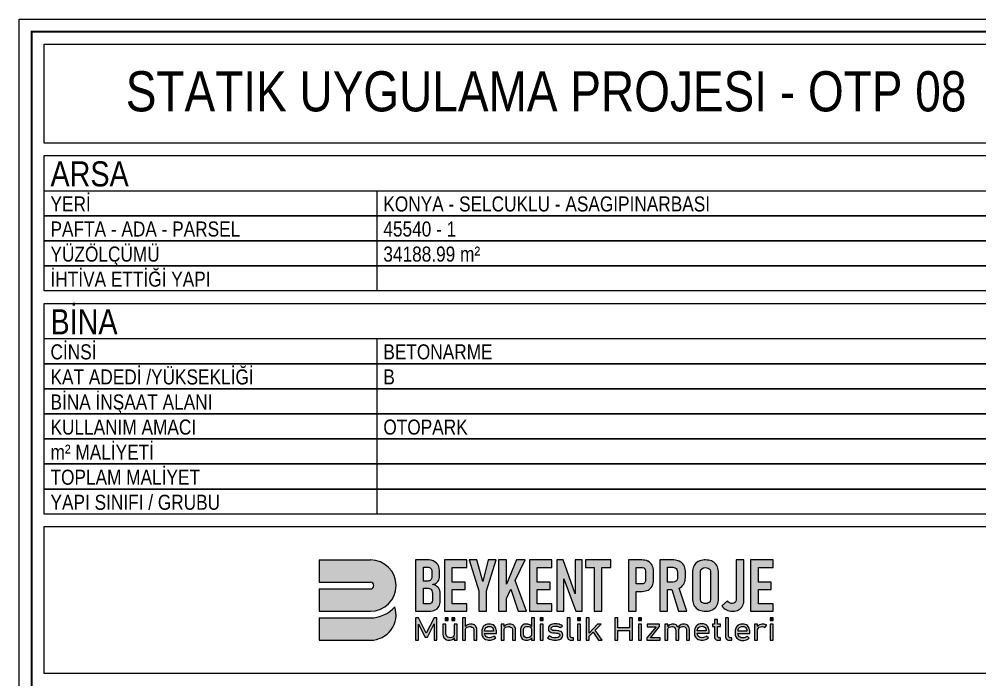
# Model space of a CAD drawing. Header units: millimetres. Extents: x -267 to 94375, y 6431 to 10838.
# Drawn here: x -267 to 690, y 7358 to 8017 of the extents above; entities that cross this region are included whole.
import ezdxf
from ezdxf.enums import TextEntityAlignment as Align

# ---------------------------------------------------------------- set-up
doc = ezdxf.new("R2010")
doc.units = ezdxf.units.MM
doc.header["$LTSCALE"] = 0.0001
for name, color, linetype, lineweight in [('DIM_LAY', 8, 'Continuous', 20), ('SHEETSUMMARY-35', 9, 'Continuous', 20), ('SHEETSUMMARY-50', 152, 'Continuous', 20), ('SheetView', 40, 'Continuous', 20), ('SheetViewOut', 231, 'Continuous', 20)]:
    doc.layers.add(name, color=color, linetype=linetype, lineweight=lineweight)
doc.layers.add('SHEETSUMMARY-30', color=82, linetype='Continuous')
doc.layers.add('TEXT-175', color=12, linetype='Continuous')
doc.styles.add('YAZI (BEYKENT)', font='')
doc.styles.get('YAZI (BEYKENT)').set_extended_font_data('Bahnschrift Light Condensed')

# ---------------------------------------------------------------- blocks, each defined once
blk = doc.blocks.new('A$C927a391c')
at = {"true_color": 0x2776bb}
h = blk.add_hatch(color=152, dxfattribs=at)
h.dxf.hatch_style = 1
h.paths.add_polyline_path([(324.95, -33.25), (273.84, -33.25), (273.84, -55.47), (324.95, -55.47, -1), (324.95, -62.14), (273.84, -62.14), (273.84, -84.36), (324.95, -84.36, 1)])
h = blk.add_hatch(color=152, dxfattribs=at)
h.dxf.hatch_style = 1
h.paths.add_polyline_path([(393.71, -78.32), (394.13, -76.94), (394.37, -75.42), (394.45, -73.77), (394.45, -66.84), (394.34, -65.26), (394.03, -63.8), (393.53, -62.46), (393, -61.51), (392.07, -60.35), (390.93, -59.36), (389.74, -58.68), (388.35, -58.15), (386.79, -57.81), (387.96, -57.53), (389.35, -56.98), (390.58, -56.23), (391.23, -55.69), (392.21, -54.57), (392.98, -53.25), (393.38, -52.12), (393.68, -50.65), (393.78, -49.06), (393.78, -43.62, 0.414214), (383.41, -33.25), (370.02, -33.25), (370.02, -84.36), (383.68, -84.36), (385.3, -84.28), (386.82, -84.03), (388.21, -83.64), (389.5, -83.1), (390.16, -82.72), (391.35, -81.84), (392.37, -80.77), (393.18, -79.51)])
h.paths.add_polyline_path([(386.43, -74.96), (385.61, -76.19), (384.23, -76.87), (382.64, -77.09), (377.72, -77.09), (377.72, -61.47), (382.39, -61.47), (383.37, -61.56), (384.72, -62.06), (385.36, -62.57), (386.22, -63.8), (386.57, -64.93), (386.72, -66.53), (386.72, -73.38)], flags=16)
h.paths.add_polyline_path([(382.28, -54.27), (377.72, -54.27), (377.72, -40.49), (382.39, -40.49, -0.414214), (386.15, -44.25), (386.15, -50.4, -0.414214)], flags=16)
h = blk.add_hatch(color=152, dxfattribs=at)
h.dxf.hatch_style = 1
h.paths.add_polyline_path([(398.71, -33.25), (398.71, -84.36), (421.03, -84.36), (421.03, -76.94), (406.41, -76.94), (406.41, -62.67), (419.27, -62.67), (419.27, -55.26), (406.41, -55.26), (406.41, -40.66), (421.03, -40.66), (421.03, -33.25)])
h = blk.add_hatch(color=152, dxfattribs=at)
h.dxf.hatch_style = 1
h.paths.add_polyline_path([(433.07, -63.87), (433.07, -84.36), (440.76, -84.36), (440.76, -63.87), (450.29, -33.25), (442.34, -33.25), (436.86, -54.82), (431.09, -33.25), (423.19, -33.25)])
h = blk.add_hatch(color=152, dxfattribs=at)
h.dxf.hatch_style = 1
h.paths.add_polyline_path([(452.71, -33.25), (452.71, -84.36), (460.4, -84.36), (460.4, -71.59), (464.84, -62.47), (472.07, -84.36), (480.65, -84.36), (469.06, -53.75), (479.02, -33.25), (470.46, -33.25), (460.4, -57.35), (460.4, -33.25)])
h = blk.add_hatch(color=152, dxfattribs=at)
h.dxf.hatch_style = 1
h.paths.add_polyline_path([(483.42, -33.25), (483.42, -84.36), (505.73, -84.36), (505.73, -76.94), (491.11, -76.94), (491.11, -62.67), (503.97, -62.67), (503.97, -55.26), (491.11, -55.26), (491.11, -40.66), (505.73, -40.66), (505.73, -33.25)])
h = blk.add_hatch(color=152, dxfattribs=at)
h.dxf.hatch_style = 1
h.paths.add_polyline_path([(510.62, -33.25), (510.62, -84.33), (517.79, -84.33), (517.79, -52.05), (529.66, -84.33), (536.09, -84.33), (536.09, -33.25), (528.93, -33.25), (528.93, -67.01), (516.94, -33.25)])
h = blk.add_hatch(color=152, dxfattribs=at)
h.dxf.hatch_style = 1
h.paths.add_polyline_path([(539.22, -40.6), (547.98, -40.6), (547.98, -84.36), (555.66, -84.36), (555.66, -40.6), (564.42, -40.6), (564.42, -33.25), (539.22, -33.25)])
at = {"true_color": 0x58ba48}
h = blk.add_hatch(color=85, dxfattribs=at)
h.dxf.hatch_style = 1
h.paths.add_polyline_path([(582.02, -84.36), (589.72, -84.36), (589.72, -64.53), (595.3, -64.53), (595.82, -64.53), (597.43, -64.41), (598.92, -64.15), (600.32, -63.74), (601.59, -63.2), (602.66, -62.57), (603.82, -61.65), (604.81, -60.56), (605.64, -59.29), (605.76, -59.05), (606.3, -57.75), (606.69, -56.35), (606.92, -54.82), (607, -53.17), (607, -44.81), (606.99, -44.31), (606.88, -42.7), (606.61, -41.21), (606.19, -39.83), (605.64, -38.55), (604.97, -37.48), (604.04, -36.35), (602.92, -35.37), (601.63, -34.57), (601.21, -34.38), (599.91, -33.88), (598.48, -33.53), (596.95, -33.31), (595.3, -33.25), (582.02, -33.25)])
h.paths.add_polyline_path([(589.72, -57.18), (589.72, -40.6), (595.23, -40.6), (596.01, -40.65), (597.38, -41.15), (597.88, -41.57), (598.71, -42.84), (599.03, -43.93), (599.17, -45.51), (599.17, -52.44), (599.09, -53.59), (598.71, -54.97), (598.37, -55.59), (597.34, -56.62), (596.73, -56.92), (595.23, -57.18)], flags=16)
h = blk.add_hatch(color=85, dxfattribs=at)
h.dxf.hatch_style = 1
h.paths.add_polyline_path([(613.47, -33.21), (613.47, -84.36), (621.05, -84.36), (621.05, -62.74), (625.4, -62.74), (631.88, -84.36), (640.21, -84.36), (632.66, -61.37), (632.76, -61.33), (632.93, -61.25), (634.24, -60.47), (635.4, -59.55), (636.39, -58.46), (637.22, -57.22), (637.53, -56.66), (638.07, -55.36), (638.46, -53.94), (638.69, -52.41), (638.77, -50.79), (638.77, -44.81), (638.76, -44.21), (638.62, -42.63), (638.31, -41.15), (637.85, -39.78), (637.17, -38.42), (636.32, -37.25), (635.31, -36.2), (634.12, -35.29), (632.76, -34.55), (631.78, -34.14), (630.42, -33.73), (628.96, -33.44), (627.4, -33.26), (625.74, -33.21)])
h.paths.add_polyline_path([(621.05, -55.39), (621.05, -40.56), (626.29, -40.56), (627.43, -40.65), (628.78, -41.11), (629.49, -41.6), (630.41, -42.78), (630.77, -43.85), (630.94, -45.4), (630.94, -50.86), (630.85, -51.94), (630.41, -53.28), (629.96, -53.92), (628.78, -54.82), (627.84, -55.2), (626.29, -55.39)], flags=16)
h = blk.add_hatch(color=85, dxfattribs=at)
h.dxf.hatch_style = 1
h.paths.add_polyline_path([(645.97, -45.66), (645.97, -71.92), (646, -72.95), (646.16, -74.53), (646.46, -76.01), (646.89, -77.37), (647.48, -78.63), (647.61, -78.85), (648.44, -80.08), (649.44, -81.16), (650.59, -82.1), (651.92, -82.88), (652.85, -83.32), (654.19, -83.78), (655.64, -84.1), (657.18, -84.29), (658.83, -84.36), (660.12, -84.32), (661.69, -84.16), (663.16, -83.86), (664.53, -83.44), (665.79, -82.88), (666.01, -82.76), (667.29, -81.96), (668.43, -81), (669.4, -79.89), (670.22, -78.63), (670.6, -77.86), (671.1, -76.53), (671.45, -75.1), (671.67, -73.57), (671.73, -71.92), (671.73, -45.66), (671.71, -44.59), (671.54, -43.01), (671.25, -41.53), (670.8, -40.16), (670.22, -38.91), (670.11, -38.7), (669.26, -37.47), (668.25, -36.39), (667.1, -35.45), (665.79, -34.68), (664.84, -34.26), (663.5, -33.82), (662.04, -33.5), (660.5, -33.3), (658.83, -33.25), (657.6, -33.27), (656.03, -33.44), (654.56, -33.72), (653.18, -34.14), (651.92, -34.68), (651.7, -34.79), (650.4, -35.59), (649.26, -36.54), (648.29, -37.65), (647.48, -38.91), (647.1, -39.7), (646.6, -41.03), (646.26, -42.47), (646.04, -44.01)])
h.paths.add_polyline_path([(653.74, -46.08), (653.88, -44.58), (654.34, -43.22), (654.92, -42.36), (656.1, -41.44), (657.25, -41), (658.83, -40.84), (660.27, -40.98), (661.61, -41.44), (662.47, -42.05), (663.37, -43.22), (663.8, -44.5), (663.96, -46.08), (663.96, -71.46), (663.83, -72.97), (663.37, -74.3), (662.77, -75.19), (661.61, -76.1), (660.4, -76.56), (658.83, -76.74), (657.41, -76.59), (656.1, -76.1), (655.23, -75.51), (654.34, -74.3), (653.89, -73.06), (653.74, -71.46)], flags=16)
h = blk.add_hatch(color=85, dxfattribs=at)
h.dxf.hatch_style = 1
h.paths.add_polyline_path([(675.21, -79.12), (676.1, -80.27), (677.16, -81.33), (678.35, -82.23), (679.66, -82.99), (679.79, -83.05), (681.14, -83.61), (682.58, -84.03), (684.06, -84.28), (685.61, -84.36), (686.15, -84.36), (687.76, -84.24), (689.26, -83.97), (690.64, -83.55), (691.9, -82.99), (692.9, -82.38), (694.05, -81.45), (695.03, -80.34), (695.84, -79.05), (695.99, -78.74), (696.52, -77.44), (696.9, -76.03), (697.13, -74.5), (697.21, -72.87), (697.21, -33.25), (689.51, -33.25), (689.51, -72.78), (689.15, -74.4), (688.36, -75.68), (687.01, -76.47), (685.47, -76.7), (684.27, -76.55), (682.87, -75.99), (681.72, -75.18), (680.69, -74.03)])
h = blk.add_hatch(color=85, dxfattribs=at)
h.dxf.hatch_style = 1
h.paths.add_polyline_path([(703.84, -33.25), (703.84, -84.36), (726.16, -84.36), (726.16, -76.94), (711.54, -76.94), (711.54, -62.67), (724.4, -62.67), (724.4, -55.26), (711.54, -55.26), (711.54, -40.66), (726.16, -40.66), (726.16, -33.25)])
h = blk.add_hatch(color=85, dxfattribs=at)
h.dxf.hatch_style = 1
h.paths.add_polyline_path([(349.29, -79.91, -0.217429), (324.95, -91.02), (273.84, -91.02), (273.84, -113.25), (324.95, -113.25, 0.507982)])
h = blk.add_hatch(color=8)
h.dxf.hatch_style = 1
h.paths.add_polyline_path([(372.96, -91.02), (370.02, -91.02), (370.02, -113.24), (372.97, -113.24), (372.97, -97.1), (379.59, -110.15), (381.69, -110.15), (388.32, -96.77), (388.32, -113.24), (391.26, -113.24), (391.26, -91.02), (388.32, -91.02), (380.64, -106.38)])
h = blk.add_hatch(color=8)
h.dxf.hatch_style = 1
h.paths.add_polyline_path([(402.45, -93.68), (402.45, -91.02), (399.46, -91.02), (399.46, -93.68)])
h = blk.add_hatch(color=8)
h.dxf.hatch_style = 1
h.paths.add_polyline_path([(409.06, -93.68), (409.06, -91.02), (406.07, -91.02), (406.07, -93.68)])
h = blk.add_hatch(color=8)
h.dxf.hatch_style = 1
h.paths.add_polyline_path([(416.79, -113.24), (419.78, -113.24), (419.78, -103.15), (419.83, -102.42), (420.18, -101.37), (420.86, -100.56), (421.43, -100.16), (422.52, -99.78), (423.87, -99.66), (424.97, -99.75), (426.11, -100.09), (427.02, -100.69), (427.59, -101.41), (428, -102.42), (428.12, -103.63), (428.12, -113.24), (431.11, -113.24), (431.11, -103.61), (431.08, -102.82), (430.92, -101.63), (430.6, -100.56), (430.14, -99.63), (429.53, -98.83), (429.44, -98.74), (428.56, -98.03), (427.54, -97.54), (426.36, -97.25), (425.03, -97.15), (424.07, -97.2), (422.85, -97.44), (421.75, -97.89), (420.98, -98.34), (420.12, -99.13), (419.78, -99.61), (419.78, -91.02), (416.79, -91.02)])
h = blk.add_hatch(color=8)
h.dxf.hatch_style = 1
h.paths.add_polyline_path([(474.52, -102.37), (474.45, -103.58), (474.45, -106.82), (474.46, -107.03), (474.54, -108.23), (474.79, -109.31), (475.17, -110.28), (475.57, -110.95), (476.33, -111.82), (477.29, -112.48), (478.13, -112.85), (479.31, -113.15), (480.62, -113.25), (481.67, -113.19), (482.89, -112.95), (483.93, -112.52), (484.39, -112.25), (485.25, -111.49), (485.62, -110.88), (485.62, -113.25), (488.61, -113.25), (488.61, -91.02), (485.62, -91.02), (485.62, -99.45), (485.5, -99.28), (484.67, -98.45), (483.7, -97.83), (482.94, -97.51), (481.74, -97.21), (480.45, -97.11), (479.49, -97.17), (478.28, -97.42), (477.21, -97.86), (476.6, -98.28), (475.79, -99.08), (475.16, -100.08), (475.07, -100.27), (474.73, -101.26)])
h.paths.add_polyline_path([(479.21, -100.05), (480.29, -99.62), (481.59, -99.49), (482.65, -99.59), (483.76, -99.95), (484.41, -100.4), (485.16, -101.27), (485.46, -102), (485.62, -103.13), (485.62, -107.18), (485.53, -108.01), (485.14, -109.04), (484.7, -109.67), (483.76, -110.38), (482.89, -110.72), (481.59, -110.87), (480.59, -110.8), (479.44, -110.44), (478.54, -109.8), (477.95, -109.05), (477.57, -108.04), (477.44, -106.82), (477.44, -103.61), (477.56, -102.43), (477.93, -101.41), (478.54, -100.57)], flags=16)
h = blk.add_hatch(color=8)
h.dxf.hatch_style = 1
h.paths.add_polyline_path([(494.19, -93.68), (497.18, -93.68), (497.18, -91.02), (494.19, -91.02)])
h = blk.add_hatch(color=8)
h.dxf.hatch_style = 1
h.paths.add_polyline_path([(524.01, -109.1), (524.01, -91.02), (521.02, -91.02), (521.02, -109.1), (521.14, -110.31), (521.51, -111.35), (522.13, -112.17), (522.8, -112.7), (523.89, -113.13), (525.2, -113.27), (527.26, -113.27), (527.26, -110.77), (525.54, -110.77), (524.35, -110.29)])
h = blk.add_hatch(color=8)
h.dxf.hatch_style = 1
h.paths.add_polyline_path([(534.46, -93.68), (534.46, -91.02), (531.47, -91.02), (531.47, -93.68)])
h = blk.add_hatch(color=8)
h.dxf.hatch_style = 1
h.paths.add_polyline_path([(543.03, -91.02), (540.04, -91.02), (540.04, -113.24), (543.03, -113.24), (543.03, -109.22), (546.93, -105.32), (552.33, -113.24), (555.73, -113.24), (548.89, -103.36), (554.86, -97.38), (551.34, -97.38), (543.03, -106.12)])
h = blk.add_hatch(color=8)
h.dxf.hatch_style = 1
h.paths.add_polyline_path([(571.44, -101), (571.44, -91.02), (568.45, -91.02), (568.45, -113.24), (571.44, -113.24), (571.44, -103.55), (583.16, -103.55), (583.16, -113.24), (586.15, -113.24), (586.15, -91.02), (583.16, -91.02), (583.16, -101)])
h = blk.add_hatch(color=8)
h.dxf.hatch_style = 1
h.paths.add_polyline_path([(595.24, -93.68), (595.24, -91.02), (592.25, -91.02), (592.25, -93.68)])
h = blk.add_hatch(color=8)
h.dxf.hatch_style = 1
h.paths.add_polyline_path([(665.87, -97.38), (665.87, -99.73), (667.7, -99.73), (667.7, -109.15), (667.83, -110.4), (668.16, -111.43), (668.72, -112.25), (669.42, -112.79), (670.51, -113.18), (671.89, -113.32), (673.92, -113.32), (673.92, -110.81), (672.23, -110.81), (672.14, -110.81), (671.01, -110.33), (670.69, -109.15), (670.69, -99.73), (673.92, -99.73), (673.92, -97.38), (670.69, -97.38), (670.69, -92.76), (667.7, -92.76), (667.7, -97.38)])
h = blk.add_hatch(color=8)
h.dxf.hatch_style = 1
h.paths.add_polyline_path([(678.73, -91.02), (678.73, -109.1), (678.85, -110.31), (679.22, -111.35), (679.82, -112.17), (680.51, -112.7), (681.58, -113.13), (682.9, -113.27), (684.97, -113.27), (684.97, -110.77), (683.24, -110.77), (682.04, -110.28), (681.72, -109.1), (681.72, -91.02)])
h = blk.add_hatch(color=8)
h.dxf.hatch_style = 1
h.paths.add_polyline_path([(723.17, -93.68), (726.16, -93.68), (726.16, -91.02), (723.17, -91.02)])
h = blk.add_hatch(color=8)
h.dxf.hatch_style = 1
h.paths.add_polyline_path([(397.21, -106.8), (397.23, -107.59), (397.41, -108.77), (397.73, -109.83), (398.19, -110.76), (398.82, -111.56), (398.96, -111.7), (399.83, -112.37), (400.85, -112.87), (402.03, -113.15), (403.37, -113.25), (404.52, -113.19), (405.71, -112.91), (406.76, -112.46), (407.2, -112.18), (408.09, -111.4), (408.48, -110.84), (408.48, -113.25), (411.46, -113.25), (411.46, -97.17), (408.48, -97.17), (408.48, -107.17), (408.42, -107.94), (408.07, -108.99), (407.41, -109.81), (406.81, -110.23), (405.7, -110.61), (404.36, -110.75), (403.35, -110.68), (402.21, -110.33), (401.29, -109.7), (400.74, -109.01), (400.34, -108.02), (400.2, -106.8), (400.2, -97.17), (397.21, -97.17)])
h = blk.add_hatch(color=8)
h.dxf.hatch_style = 1
h.paths.add_polyline_path([(437.46, -99.57), (436.82, -100.56), (436.51, -101.21), (436.19, -102.23), (435.99, -103.35), (435.92, -104.58), (435.92, -106.37), (435.93, -106.76), (436.1, -107.98), (436.4, -109.04), (436.86, -109.99), (436.92, -110.1), (437.62, -111.03), (438.48, -111.81), (439.51, -112.41), (440.03, -112.63), (441.15, -112.98), (442.38, -113.19), (443.75, -113.25), (444.64, -113.21), (445.86, -113), (447.08, -112.62), (448.02, -112.23), (449.07, -111.61), (450.03, -110.88), (448.04, -109.14), (447.14, -109.79), (446.03, -110.32), (444.96, -110.63), (443.57, -110.77), (442.05, -110.56), (440.94, -110.17), (439.89, -109.44), (439.22, -108.46), (438.83, -107.34), (438.74, -106.41), (450.5, -106.41), (450.5, -104.99), (450.45, -103.92), (450.3, -102.76), (450.05, -101.71), (449.68, -100.75), (449.59, -100.58), (448.96, -99.59), (448.18, -98.74), (447.25, -98.06), (447.03, -97.95), (445.96, -97.51), (444.77, -97.24), (443.44, -97.15), (442.91, -97.16), (441.62, -97.3), (440.44, -97.58), (439.38, -98.02), (439.24, -98.1), (438.27, -98.75)])
h.paths.add_polyline_path([(441, -100.09), (442.11, -99.71), (443.44, -99.57), (444.51, -99.68), (445.62, -100.07), (446.58, -100.81), (447.19, -101.79), (447.54, -102.85), (447.69, -104.16), (438.75, -104.16), (438.76, -103.81), (438.96, -102.64), (439.37, -101.65), (440.03, -100.76)], flags=16)
h = blk.add_hatch(color=8)
h.dxf.hatch_style = 1
h.paths.add_polyline_path([(455.31, -97.38), (455.31, -113.24), (458.3, -113.24), (458.3, -103.17), (458.35, -102.43), (458.71, -101.39), (459.39, -100.57), (459.96, -100.18), (461.06, -99.78), (462.4, -99.66), (463.49, -99.75), (464.64, -100.09), (465.55, -100.69), (466.12, -101.41), (466.52, -102.42), (466.64, -103.63), (466.64, -113.24), (469.63, -113.24), (469.63, -103.61), (469.61, -102.82), (469.45, -101.63), (469.13, -100.56), (468.68, -99.63), (468.06, -98.83), (467.96, -98.74), (467.09, -98.03), (466.07, -97.54), (464.89, -97.25), (463.56, -97.15), (462.6, -97.2), (461.38, -97.44), (460.27, -97.89), (459.51, -98.35), (458.65, -99.13), (458.3, -99.62), (458.3, -97.38)])
h = blk.add_hatch(color=8)
h.dxf.hatch_style = 1
h.paths.add_polyline_path([(494.19, -97.38), (494.19, -113.24), (497.18, -113.24), (497.18, -97.38)])
h = blk.add_hatch(color=8)
h.dxf.hatch_style = 1
h.paths.add_polyline_path([(516.55, -108.28), (516.49, -107.38), (516.2, -106.3), (515.65, -105.46), (515.53, -105.32), (514.58, -104.61), (513.46, -104.15), (512.85, -104.03), (511.64, -103.86), (510.11, -103.74), (510.06, -103.74), (509.88, -103.71), (509.7, -103.7), (508.27, -103.61), (506.91, -103.46), (505.53, -102.9), (505.1, -101.76), (505.38, -100.68), (506.18, -99.91), (506.71, -99.65), (507.84, -99.37), (509.31, -99.27), (510.56, -99.37), (512.02, -99.68), (513.32, -100.17), (514.46, -100.72), (516.23, -98.83), (515.27, -98.27), (514.15, -97.77), (513.05, -97.42), (511.82, -97.14), (510.58, -96.98), (509.32, -96.93), (509.14, -96.93), (507.78, -97.01), (506.55, -97.19), (505.47, -97.48), (504.91, -97.71), (503.88, -98.33), (503.1, -99.13), (502.78, -99.64), (502.41, -100.66), (502.29, -101.84), (502.32, -102.37), (502.56, -103.49), (503.1, -104.34), (503.96, -105.06), (505.1, -105.53), (505.48, -105.63), (506.65, -105.84), (508.03, -105.99), (508.17, -105.99), (508.31, -106.01), (508.63, -106.02), (508.97, -106.04), (510.51, -106.17), (511.96, -106.37), (513.39, -107.03), (513.78, -108.38), (513.39, -109.48), (512.53, -110.22), (511.64, -110.59), (510.45, -110.84), (508.7, -110.92), (507.36, -110.75), (506.11, -110.43), (505.37, -110.16), (504.25, -109.64), (503.15, -109.01), (501.4, -110.93), (502.45, -111.64), (503.55, -112.2), (504.89, -112.68), (506.12, -112.98), (506.47, -113.04), (507.71, -113.2), (509, -113.25), (509.51, -113.25), (510.87, -113.16), (512.09, -112.96), (513.16, -112.67), (513.86, -112.4), (514.9, -111.78), (515.69, -111.01), (516.05, -110.47), (516.43, -109.45)])
h = blk.add_hatch(color=8)
h.dxf.hatch_style = 1
h.paths.add_polyline_path([(534.46, -97.38), (531.47, -97.38), (531.47, -113.24), (534.46, -113.24)])
h = blk.add_hatch(color=8)
h.dxf.hatch_style = 1
h.paths.add_polyline_path([(592.25, -113.24), (595.24, -113.24), (595.24, -97.38), (592.25, -97.38)])
h = blk.add_hatch(color=8)
h.dxf.hatch_style = 1
h.paths.add_polyline_path([(609.62, -99.81), (600.31, -111), (600.31, -113.24), (613.6, -113.24), (613.6, -110.81), (604.04, -110.81), (613.13, -99.55), (613.13, -97.38), (600.56, -97.38), (600.56, -99.81)])
h = blk.add_hatch(color=8)
h.dxf.hatch_style = 1
h.paths.add_polyline_path([(621.23, -99.62), (621.23, -97.38), (618.24, -97.38), (618.24, -113.24), (621.23, -113.24), (621.23, -103.2), (621.28, -102.45), (621.62, -101.39), (622.27, -100.57), (622.79, -100.2), (623.87, -99.79), (625.21, -99.66), (626.09, -99.72), (627.23, -100.05), (628.13, -100.69), (628.65, -101.39), (629.02, -102.4), (629.15, -103.63), (629.15, -113.24), (632.14, -113.24), (632.14, -103.61), (632.13, -103.5), (632.22, -102.54), (632.56, -101.49), (633.16, -100.67), (633.68, -100.25), (634.73, -99.81), (636.04, -99.66), (636.95, -99.72), (638.1, -100.07), (639.01, -100.69), (639.55, -101.39), (639.93, -102.4), (640.05, -103.63), (640.05, -113.24), (643.04, -113.24), (643.04, -103.35), (642.95, -102.16), (642.71, -101.07), (642.34, -100.11), (641.95, -99.44), (641.19, -98.58), (640.25, -97.9), (639.44, -97.54), (638.26, -97.25), (636.93, -97.15), (635.81, -97.24), (634.64, -97.56), (633.58, -98.1), (633.47, -98.17), (632.61, -98.88), (631.87, -99.78), (631.54, -100.35), (631.45, -100.11), (631.1, -99.49), (630.37, -98.59), (629.46, -97.9), (628.76, -97.57), (627.59, -97.25), (626.27, -97.15), (625.44, -97.19), (624.22, -97.43), (623.11, -97.89), (622.38, -98.35), (621.56, -99.14)])
h = blk.add_hatch(color=8)
h.dxf.hatch_style = 1
h.paths.add_polyline_path([(655.37, -96.93), (654.86, -96.94), (653.55, -97.08), (652.37, -97.36), (651.31, -97.8), (651.18, -97.88), (650.21, -98.53), (649.39, -99.36), (648.75, -100.34), (648.45, -100.99), (648.13, -102.01), (647.93, -103.13), (647.85, -104.36), (647.85, -106.15), (647.88, -106.84), (648.04, -107.98), (648.33, -109.04), (648.79, -109.99), (648.85, -110.1), (649.55, -111.03), (650.41, -111.81), (651.45, -112.41), (651.96, -112.63), (653.08, -112.98), (654.33, -113.19), (655.68, -113.25), (656.58, -113.21), (657.8, -113), (659.02, -112.62), (659.95, -112.23), (661.01, -111.61), (661.97, -110.88), (659.97, -109.14), (659.08, -109.79), (657.97, -110.32), (656.9, -110.63), (655.5, -110.77), (653.98, -110.56), (652.88, -110.17), (651.83, -109.44), (651.15, -108.46), (650.8, -107.43), (650.67, -106.2), (662.44, -106.2), (662.44, -104.77), (662.39, -103.7), (662.24, -102.54), (661.98, -101.5), (661.61, -100.54), (661.53, -100.36), (660.9, -99.37), (660.11, -98.52), (659.19, -97.84), (658.97, -97.73), (657.9, -97.29), (656.7, -97.02)])
h.paths.add_polyline_path([(655.37, -99.36), (656.44, -99.47), (657.55, -99.85), (658.52, -100.59), (659.13, -101.57), (659.47, -102.63), (659.63, -103.94), (650.68, -103.94), (650.7, -103.59), (650.89, -102.42), (651.3, -101.43), (651.97, -100.54), (652.94, -99.87), (654.04, -99.49)], flags=16)
h = blk.add_hatch(color=8)
h.dxf.hatch_style = 1
h.paths.add_polyline_path([(688.46, -103.35), (688.4, -104.58), (688.4, -106.37), (688.42, -107.05), (688.57, -108.2), (688.88, -109.26), (689.32, -110.2), (689.4, -110.31), (690.08, -111.25), (690.95, -112.03), (691.99, -112.63), (692.5, -112.85), (693.62, -113.19), (694.86, -113.4), (696.21, -113.46), (697.11, -113.43), (698.34, -113.22), (699.55, -112.84), (700.49, -112.44), (701.54, -111.83), (702.51, -111.1), (700.52, -109.36), (699.61, -110.01), (698.5, -110.54), (697.44, -110.84), (696.04, -110.98), (694.51, -110.78), (693.42, -110.39), (692.38, -109.68), (691.7, -108.68), (691.34, -107.64), (691.22, -106.41), (702.97, -106.41), (702.97, -104.99), (702.93, -103.92), (702.78, -102.76), (702.51, -101.71), (702.14, -100.75), (702.06, -100.58), (701.43, -99.59), (700.65, -98.74), (699.72, -98.06), (699.51, -97.95), (698.44, -97.51), (697.23, -97.24), (695.9, -97.15), (695.39, -97.16), (694.08, -97.3), (692.91, -97.58), (691.86, -98.02), (691.72, -98.1), (690.75, -98.75), (689.94, -99.57), (689.3, -100.56), (688.99, -101.21), (688.66, -102.23)])
h.paths.add_polyline_path([(693.47, -100.09), (694.59, -99.71), (695.9, -99.57), (696.99, -99.68), (698.08, -100.07), (699.07, -100.83), (699.67, -101.79), (700.01, -102.85), (700.16, -104.16), (691.23, -104.16), (691.24, -103.81), (691.44, -102.64), (691.84, -101.65), (692.51, -100.76)], flags=16)
h = blk.add_hatch(color=8)
h.dxf.hatch_style = 1
h.paths.add_polyline_path([(707.78, -97.38), (707.78, -113.24), (710.77, -113.24), (710.77, -103.2), (710.83, -102.46), (711.19, -101.42), (711.85, -100.58), (712.44, -100.18), (713.54, -99.78), (714.88, -99.66), (715.48, -99.68), (716.85, -99.95), (717.94, -100.68), (719.87, -98.39), (719.28, -97.96), (718.16, -97.46), (717.24, -97.25), (715.95, -97.15), (715.09, -97.2), (713.88, -97.46), (712.76, -97.92), (712.01, -98.42), (711.14, -99.2), (710.77, -99.67), (710.77, -97.38)])
h = blk.add_hatch(color=8)
h.dxf.hatch_style = 1
h.paths.add_polyline_path([(723.17, -97.38), (723.17, -113.24), (726.16, -113.24), (726.16, -97.38)])
at = {"color": 152, "true_color": 0x2776bb}
for p, q in [((273.84, -33.25), (324.95, -33.25)), ((273.84, -33.25), (273.84, -55.47)), ((273.84, -55.47), (324.95, -55.47)), ((273.84, -62.14), (273.84, -84.36)), ((273.84, -62.14), (324.95, -62.14)), ((273.84, -84.36), (324.95, -84.36))]:
    blk.add_line(p, q, dxfattribs=at)
at = {"color": 85, "true_color": 0x58ba48}
for p, q in [((273.84, -91.02), (324.95, -91.02)), ((273.84, -91.02), (273.84, -113.25)), ((273.84, -113.25), (324.95, -113.25))]:
    blk.add_line(p, q, dxfattribs=at)
at = {"color": 152, "true_color": 0x2776bb}
for points in [[(393.18, -79.51), (393.71, -78.32), (394.13, -76.94), (394.37, -75.42), (394.45, -73.77), (394.45, -66.84), (394.34, -65.26), (394.03, -63.8), (393.53, -62.46), (393, -61.51), (392.07, -60.35), (390.93, -59.36), (389.74, -58.68), (388.35, -58.15), (386.79, -57.81), (387.96, -57.53), (389.35, -56.98), (390.58, -56.23), (391.23, -55.69), (392.21, -54.57), (392.98, -53.25), (393.38, -52.12), (393.68, -50.65), (393.78, -49.06), (393.78, -43.62, 0.414214), (383.41, -33.25), (370.02, -33.25), (370.02, -84.36), (383.68, -84.36), (385.3, -84.28), (386.82, -84.03), (388.21, -83.64), (389.5, -83.1), (390.16, -82.72), (391.35, -81.84), (392.37, -80.77)], [(382.28, -54.27), (377.72, -54.27), (377.72, -40.49), (382.39, -40.49, -0.414214), (386.15, -44.25), (386.15, -50.4, -0.414214)]]:
    blk.add_lwpolyline(points, format="xyb", close=True, dxfattribs=at)
for points in [[(421.03, -76.94), (406.41, -76.94), (406.41, -62.67), (419.27, -62.67), (419.27, -55.26), (406.41, -55.26), (406.41, -40.66), (421.03, -40.66), (421.03, -33.25), (398.71, -33.25), (398.71, -84.36), (421.03, -84.36)], [(440.76, -63.87), (450.29, -33.25), (442.34, -33.25), (436.86, -54.82), (431.09, -33.25), (423.19, -33.25), (433.07, -63.87), (433.07, -84.36), (440.76, -84.36)], [(464.84, -62.47), (472.07, -84.36), (480.65, -84.36), (469.06, -53.75), (479.02, -33.25), (470.46, -33.25), (460.4, -57.35), (460.4, -33.25), (452.71, -33.25), (452.71, -84.36), (460.4, -84.36), (460.4, -71.59)], [(503.97, -55.26), (491.11, -55.26), (491.11, -40.66), (505.73, -40.66), (505.73, -33.25), (483.42, -33.25), (483.42, -84.36), (505.73, -84.36), (505.73, -76.94), (491.11, -76.94), (491.11, -62.67), (503.97, -62.67)], [(516.94, -33.25), (510.62, -33.25), (510.62, -84.33), (517.79, -84.33), (517.79, -52.05), (529.66, -84.33), (536.09, -84.33), (536.09, -33.25), (528.93, -33.25), (528.93, -67.01)], [(555.66, -40.6), (564.42, -40.6), (564.42, -33.25), (539.22, -33.25), (539.22, -40.6), (547.98, -40.6), (547.98, -84.36), (555.66, -84.36)], [(385.46, -76.26), (384.23, -76.87), (382.64, -77.09), (377.72, -77.09), (377.72, -61.47), (382.39, -61.47), (383.37, -61.56), (384.72, -62.06), (385.36, -62.57), (386.22, -63.8), (386.57, -64.93), (386.72, -66.53), (386.72, -73.38), (386.43, -74.96), (385.67, -76.1)]]:
    blk.add_lwpolyline(points, close=True, dxfattribs=at)
at = {"color": 85, "true_color": 0x58ba48}
for points in [[(606.92, -54.82), (607, -53.17), (607, -44.81), (606.99, -44.31), (606.88, -42.7), (606.61, -41.21), (606.19, -39.83), (605.64, -38.55), (604.97, -37.48), (604.04, -36.35), (602.92, -35.37), (601.63, -34.57), (601.21, -34.38), (599.91, -33.88), (598.48, -33.53), (596.95, -33.31), (595.3, -33.25), (582.02, -33.25), (582.02, -84.36), (589.72, -84.36), (589.72, -64.53), (595.3, -64.53), (595.82, -64.53), (597.43, -64.41), (598.92, -64.15), (600.32, -63.74), (601.59, -63.2), (602.66, -62.57), (603.82, -61.65), (604.81, -60.56), (605.64, -59.29), (605.76, -59.05), (606.3, -57.75), (606.69, -56.35)], [(636.39, -58.46), (637.22, -57.22), (637.53, -56.66), (638.07, -55.36), (638.46, -53.94), (638.69, -52.41), (638.77, -50.79), (638.77, -44.81), (638.76, -44.21), (638.62, -42.63), (638.31, -41.15), (637.85, -39.78), (637.17, -38.42), (636.32, -37.25), (635.31, -36.2), (634.12, -35.29), (632.76, -34.55), (631.78, -34.14), (630.42, -33.73), (628.96, -33.44), (627.4, -33.26), (625.74, -33.21), (613.47, -33.21), (613.47, -84.36), (621.05, -84.36), (621.05, -62.74), (625.4, -62.74), (631.88, -84.36), (640.21, -84.36), (632.66, -61.37), (632.76, -61.33), (632.93, -61.25), (634.24, -60.47), (635.4, -59.55)], [(671.73, -45.66), (671.71, -44.59), (671.54, -43.01), (671.25, -41.53), (670.8, -40.16), (670.22, -38.91), (670.11, -38.7), (669.26, -37.47), (668.25, -36.39), (667.1, -35.45), (665.79, -34.68), (664.84, -34.26), (663.5, -33.82), (662.04, -33.5), (660.5, -33.3), (658.83, -33.25), (657.6, -33.27), (656.03, -33.44), (654.56, -33.72), (653.18, -34.14), (651.92, -34.68), (651.7, -34.79), (650.4, -35.59), (649.26, -36.54), (648.29, -37.65), (647.48, -38.91), (647.1, -39.7), (646.6, -41.03), (646.26, -42.47), (646.04, -44.01), (645.97, -45.66), (645.97, -71.92), (646, -72.95), (646.16, -74.53), (646.46, -76.01), (646.89, -77.37), (647.48, -78.63), (647.61, -78.85), (648.44, -80.08), (649.44, -81.16), (650.59, -82.1), (651.92, -82.88), (652.85, -83.32), (654.19, -83.78), (655.64, -84.1), (657.18, -84.29), (658.83, -84.36), (660.12, -84.32), (661.69, -84.16), (663.16, -83.86), (664.53, -83.44), (665.79, -82.88), (666.01, -82.76), (667.29, -81.96), (668.43, -81), (669.4, -79.89), (670.22, -78.63), (670.6, -77.86), (671.1, -76.53), (671.45, -75.1), (671.67, -73.57), (671.73, -71.92)], [(697.21, -33.25), (689.51, -33.25), (689.51, -72.23), (689.48, -72.91), (689.15, -74.4), (688.45, -75.53), (688.22, -75.76), (687.01, -76.47), (685.47, -76.7), (684.27, -76.55), (682.87, -75.99), (681.72, -75.18), (680.69, -74.03), (675.21, -79.12), (676.1, -80.27), (677.16, -81.33), (678.35, -82.23), (679.66, -82.99), (679.79, -83.05), (681.14, -83.61), (682.58, -84.03), (684.06, -84.28), (685.61, -84.36), (686.15, -84.36), (687.76, -84.24), (689.26, -83.97), (690.64, -83.55), (691.9, -82.99), (692.9, -82.38), (694.05, -81.45), (695.03, -80.34), (695.84, -79.05), (695.99, -78.74), (696.52, -77.44), (696.9, -76.03), (697.13, -74.5), (697.21, -72.87)], [(724.4, -55.26), (711.54, -55.26), (711.54, -40.66), (726.16, -40.66), (726.16, -33.25), (703.84, -33.25), (703.84, -84.36), (726.16, -84.36), (726.16, -76.94), (711.54, -76.94), (711.54, -62.67), (724.4, -62.67)], [(598.71, -54.97), (598.37, -55.59), (597.34, -56.62), (596.73, -56.92), (595.23, -57.18), (589.72, -57.18), (589.72, -40.6), (595.23, -40.6), (596.01, -40.65), (597.38, -41.15), (597.88, -41.57), (598.71, -42.84), (599.03, -43.93), (599.17, -45.51), (599.17, -52.44), (599.09, -53.59)], [(621.05, -55.39), (621.05, -40.56), (626.29, -40.56), (627.43, -40.65), (628.78, -41.11), (629.49, -41.6), (630.41, -42.78), (630.77, -43.85), (630.94, -45.4), (630.94, -50.86), (630.85, -51.94), (630.41, -53.28), (629.96, -53.92), (628.78, -54.82), (627.84, -55.2), (626.29, -55.39)], [(653.74, -46.08), (653.88, -44.58), (654.34, -43.22), (654.92, -42.36), (656.1, -41.44), (657.25, -41), (658.83, -40.84), (660.27, -40.98), (661.61, -41.44), (662.47, -42.05), (663.37, -43.22), (663.8, -44.5), (663.96, -46.08), (663.96, -71.46), (663.83, -72.97), (663.37, -74.3), (662.77, -75.19), (661.61, -76.1), (660.4, -76.56), (658.83, -76.74), (657.41, -76.59), (656.1, -76.1), (655.23, -75.51), (654.34, -74.3), (653.89, -73.06), (653.74, -71.46)]]:
    blk.add_lwpolyline(points, close=True, dxfattribs=at)
at = {"color": 8}
for points in [[(391.26, -91.02), (388.32, -91.02), (380.64, -106.38), (372.96, -91.02), (370.02, -91.02), (370.02, -113.24), (372.97, -113.24), (372.97, -97.1), (379.59, -110.15), (381.69, -110.15), (388.32, -96.77), (388.32, -113.24), (391.26, -113.24)], [(402.45, -91.02), (399.46, -91.02), (399.46, -93.68), (402.45, -93.68)], [(409.06, -91.02), (406.07, -91.02), (406.07, -93.68), (409.06, -93.68)], [(420.86, -100.56), (421.43, -100.16), (422.52, -99.78), (423.87, -99.66), (424.97, -99.75), (426.11, -100.09), (427.02, -100.69), (427.59, -101.41), (428, -102.42), (428.12, -103.63), (428.12, -113.24), (431.11, -113.24), (431.11, -103.61), (431.08, -102.82), (430.92, -101.63), (430.6, -100.56), (430.14, -99.63), (429.53, -98.83), (429.44, -98.74), (428.56, -98.03), (427.54, -97.54), (426.36, -97.25), (425.03, -97.15), (424.07, -97.2), (422.85, -97.44), (421.75, -97.89), (420.98, -98.34), (420.12, -99.13), (419.78, -99.61), (419.78, -91.02), (416.79, -91.02), (416.79, -113.24), (419.78, -113.24), (419.78, -103.15), (419.83, -102.42), (420.18, -101.37)], [(484.67, -98.45), (483.7, -97.83), (482.94, -97.51), (481.74, -97.21), (480.45, -97.11), (479.49, -97.17), (478.28, -97.42), (477.21, -97.86), (476.6, -98.28), (475.79, -99.08), (475.16, -100.08), (475.07, -100.27), (474.73, -101.26), (474.52, -102.37), (474.45, -103.58), (474.45, -106.82), (474.46, -107.03), (474.54, -108.23), (474.79, -109.31), (475.17, -110.28), (475.57, -110.95), (476.33, -111.82), (477.29, -112.48), (478.13, -112.85), (479.31, -113.15), (480.62, -113.25), (481.67, -113.19), (482.89, -112.95), (483.93, -112.52), (484.39, -112.25), (485.25, -111.49), (485.62, -110.88), (485.62, -113.25), (488.61, -113.25), (488.61, -91.02), (485.62, -91.02), (485.62, -99.45), (485.5, -99.28)], [(497.18, -91.02), (494.19, -91.02), (494.19, -93.68), (497.18, -93.68)], [(524.01, -91.02), (521.02, -91.02), (521.02, -109.1), (521.14, -110.31), (521.51, -111.35), (522.13, -112.17), (522.8, -112.7), (523.89, -113.13), (525.2, -113.27), (527.26, -113.27), (527.26, -110.77), (525.54, -110.77), (524.44, -110.33), (524.32, -110.18), (524.01, -109.1)], [(534.46, -91.02), (531.47, -91.02), (531.47, -93.68), (534.46, -93.68)], [(543.03, -91.02), (540.04, -91.02), (540.04, -113.24), (543.03, -113.24), (543.03, -109.22), (546.93, -105.32), (552.33, -113.24), (555.73, -113.24), (548.89, -103.36), (554.86, -97.38), (551.34, -97.38), (543.03, -106.12)], [(586.15, -91.02), (583.16, -91.02), (583.16, -101), (571.44, -101), (571.44, -91.02), (568.45, -91.02), (568.45, -113.24), (571.44, -113.24), (571.44, -103.55), (583.16, -103.55), (583.16, -113.24), (586.15, -113.24)], [(595.24, -91.02), (592.25, -91.02), (592.25, -93.68), (595.24, -93.68)], [(670.69, -99.73), (673.92, -99.73), (673.92, -97.38), (670.69, -97.38), (670.69, -92.76), (667.7, -92.76), (667.7, -97.38), (665.87, -97.38), (665.87, -99.73), (667.7, -99.73), (667.7, -109.15), (667.83, -110.4), (668.16, -111.43), (668.72, -112.25), (669.42, -112.79), (670.51, -113.18), (671.89, -113.32), (673.92, -113.32), (673.92, -110.81), (672.23, -110.81), (672.14, -110.81), (671.1, -110.36), (670.99, -110.23), (670.69, -109.15)], [(681.72, -91.02), (678.73, -91.02), (678.73, -109.1), (678.85, -110.31), (679.22, -111.35), (679.82, -112.17), (680.51, -112.7), (681.58, -113.13), (682.9, -113.27), (684.97, -113.27), (684.97, -110.77), (683.24, -110.77), (682.15, -110.33), (682.01, -110.18), (681.72, -109.1)], [(726.16, -91.02), (723.17, -91.02), (723.17, -93.68), (726.16, -93.68)], [(400.2, -97.17), (397.21, -97.17), (397.21, -106.8), (397.23, -107.59), (397.41, -108.77), (397.73, -109.83), (398.19, -110.76), (398.82, -111.56), (398.96, -111.7), (399.83, -112.37), (400.85, -112.87), (402.03, -113.15), (403.37, -113.25), (404.52, -113.19), (405.71, -112.91), (406.76, -112.46), (407.2, -112.18), (408.09, -111.4), (408.48, -110.84), (408.48, -113.25), (411.46, -113.25), (411.46, -97.17), (408.48, -97.17), (408.48, -107.17), (408.42, -107.94), (408.07, -108.99), (407.41, -109.81), (406.81, -110.23), (405.7, -110.61), (404.36, -110.75), (403.35, -110.68), (402.21, -110.33), (401.29, -109.7), (400.74, -109.01), (400.34, -108.02), (400.2, -106.8)], [(448.18, -98.74), (447.25, -98.06), (447.03, -97.95), (445.96, -97.51), (444.77, -97.24), (443.44, -97.15), (442.91, -97.16), (441.62, -97.3), (440.44, -97.58), (439.38, -98.02), (439.24, -98.1), (438.27, -98.75), (437.46, -99.57), (436.82, -100.56), (436.51, -101.21), (436.19, -102.23), (435.99, -103.35), (435.92, -104.58), (435.92, -106.37), (435.93, -106.76), (436.1, -107.98), (436.4, -109.04), (436.86, -109.99), (436.92, -110.1), (437.62, -111.03), (438.48, -111.81), (439.51, -112.41), (440.03, -112.63), (441.15, -112.98), (442.38, -113.19), (443.75, -113.25), (444.64, -113.21), (445.86, -113), (447.08, -112.62), (448.02, -112.23), (449.07, -111.61), (450.03, -110.88), (448.04, -109.14), (447.14, -109.79), (446.03, -110.32), (444.96, -110.63), (443.75, -110.75), (443.34, -110.74), (442.05, -110.56), (440.94, -110.17), (440.05, -109.56), (439.81, -109.32), (439.22, -108.46), (438.83, -107.34), (438.74, -106.41), (450.5, -106.41), (450.5, -104.99), (450.45, -103.92), (450.3, -102.76), (450.05, -101.71), (449.68, -100.75), (449.59, -100.58), (448.96, -99.59)], [(441, -100.09), (442.11, -99.71), (443.44, -99.57), (444.51, -99.68), (445.62, -100.07), (446.51, -100.75), (446.65, -100.91), (447.19, -101.79), (447.54, -102.85), (447.69, -104.16), (438.75, -104.16), (438.76, -103.81), (438.96, -102.64), (439.37, -101.65), (439.98, -100.83), (440.09, -100.72)], [(459.39, -100.57), (459.96, -100.18), (461.06, -99.78), (462.4, -99.66), (463.49, -99.75), (464.64, -100.09), (465.55, -100.69), (466.12, -101.41), (466.52, -102.42), (466.64, -103.63), (466.64, -113.24), (469.63, -113.24), (469.63, -103.61), (469.61, -102.82), (469.45, -101.63), (469.13, -100.56), (468.68, -99.63), (468.06, -98.83), (467.96, -98.74), (467.09, -98.03), (466.07, -97.54), (464.89, -97.25), (463.56, -97.15), (462.6, -97.2), (461.38, -97.44), (460.27, -97.89), (459.51, -98.35), (458.65, -99.13), (458.3, -99.62), (458.3, -97.38), (455.31, -97.38), (455.31, -113.24), (458.3, -113.24), (458.3, -103.17), (458.35, -102.43), (458.71, -101.39)], [(479.21, -100.05), (480.29, -99.62), (481.59, -99.49), (482.65, -99.59), (483.76, -99.95), (484.41, -100.4), (485.16, -101.27), (485.46, -102), (485.62, -103.13), (485.62, -107.18), (485.53, -108.01), (485.14, -109.04), (484.7, -109.67), (483.76, -110.38), (482.89, -110.72), (481.59, -110.87), (480.59, -110.8), (479.44, -110.44), (478.54, -109.8), (477.95, -109.05), (477.57, -108.04), (477.44, -106.82), (477.44, -103.61), (477.56, -102.43), (477.93, -101.41), (478.54, -100.57)], [(497.18, -97.38), (494.19, -97.38), (494.19, -113.24), (497.18, -113.24)], [(515.27, -98.27), (514.15, -97.77), (513.05, -97.42), (511.82, -97.14), (510.58, -96.98), (509.32, -96.93), (509.14, -96.93), (507.78, -97.01), (506.55, -97.19), (505.47, -97.48), (504.91, -97.71), (503.88, -98.33), (503.1, -99.13), (502.78, -99.64), (502.41, -100.66), (502.29, -101.84), (502.32, -102.37), (502.56, -103.49), (503.1, -104.34), (503.96, -105.06), (505.1, -105.53), (505.48, -105.63), (506.65, -105.84), (508.03, -105.99), (508.17, -105.99), (508.31, -106.01), (508.63, -106.02), (508.96, -106.04), (509.11, -106.05), (510.51, -106.17), (511.58, -106.32), (512.06, -106.42), (513.13, -106.91), (513.44, -107.21), (513.75, -108.28), (513.75, -108.47), (513.39, -109.48), (512.53, -110.22), (511.64, -110.59), (510.45, -110.84), (509, -110.91), (508.58, -110.91), (507.36, -110.75), (506.11, -110.43), (505.37, -110.16), (504.25, -109.64), (503.15, -109.01), (501.4, -110.93), (502.45, -111.64), (503.56, -112.2), (503.73, -112.26), (504.89, -112.68), (506.12, -112.98), (506.47, -113.04), (507.71, -113.2), (509, -113.25), (509.51, -113.25), (510.87, -113.16), (512.09, -112.96), (513.16, -112.67), (513.86, -112.4), (514.9, -111.78), (515.69, -111.01), (516.05, -110.47), (516.43, -109.45), (516.55, -108.28), (516.49, -107.38), (516.2, -106.3), (515.65, -105.46), (515.53, -105.32), (514.58, -104.61), (513.46, -104.15), (512.85, -104.03), (511.64, -103.86), (510.11, -103.74), (510.06, -103.74), (509.88, -103.71), (509.7, -103.7), (508.27, -103.61), (507.19, -103.49), (506.81, -103.42), (505.71, -102.97), (505.49, -102.79), (505.1, -101.76), (505.38, -100.68), (506.18, -99.91), (506.71, -99.65), (507.84, -99.37), (509.31, -99.27), (510.56, -99.37), (511.83, -99.64), (512.17, -99.74), (513.32, -100.17), (514.46, -100.72), (516.23, -98.83)], [(534.46, -97.38), (531.47, -97.38), (531.47, -113.24), (534.46, -113.24)], [(595.24, -97.38), (592.25, -97.38), (592.25, -113.24), (595.24, -113.24)], [(613.13, -97.38), (600.56, -97.38), (600.56, -99.81), (609.62, -99.81), (600.31, -111), (600.31, -113.24), (613.6, -113.24), (613.6, -110.81), (604.04, -110.81), (613.13, -99.55)], [(622.27, -100.57), (622.79, -100.2), (623.87, -99.79), (625.21, -99.66), (626.09, -99.72), (627.23, -100.05), (628.13, -100.69), (628.65, -101.39), (629.02, -102.4), (629.15, -103.63), (629.15, -113.24), (632.14, -113.24), (632.14, -103.61), (632.13, -103.5), (632.22, -102.54), (632.56, -101.49), (633.16, -100.67), (633.68, -100.25), (634.73, -99.81), (636.04, -99.66), (636.95, -99.72), (638.1, -100.07), (639.01, -100.69), (639.55, -101.39), (639.93, -102.4), (640.05, -103.63), (640.05, -113.24), (643.04, -113.24), (643.04, -103.61), (643.04, -103.35), (642.95, -102.16), (642.71, -101.07), (642.34, -100.11), (641.95, -99.44), (641.19, -98.58), (640.25, -97.9), (639.44, -97.54), (638.26, -97.25), (636.93, -97.15), (635.81, -97.24), (634.64, -97.56), (633.58, -98.1), (633.47, -98.17), (632.61, -98.88), (631.87, -99.78), (631.54, -100.35), (631.45, -100.11), (631.1, -99.49), (630.37, -98.59), (629.46, -97.9), (628.76, -97.57), (627.59, -97.25), (626.27, -97.15), (625.44, -97.19), (624.22, -97.43), (623.11, -97.89), (622.38, -98.35), (621.56, -99.14), (621.23, -99.62), (621.23, -97.38), (618.24, -97.38), (618.24, -113.24), (621.23, -113.24), (621.23, -103.2), (621.28, -102.45), (621.62, -101.39)], [(650.67, -106.2), (662.44, -106.2), (662.44, -104.77), (662.39, -103.7), (662.24, -102.54), (661.98, -101.5), (661.61, -100.54), (661.53, -100.36), (660.9, -99.37), (660.11, -98.52), (659.19, -97.84), (658.97, -97.73), (657.9, -97.29), (656.7, -97.02), (655.37, -96.93), (654.86, -96.94), (653.55, -97.08), (652.37, -97.36), (651.31, -97.8), (651.18, -97.88), (650.21, -98.53), (649.39, -99.36), (648.75, -100.34), (648.45, -100.99), (648.13, -102.01), (647.93, -103.13), (647.85, -104.36), (647.85, -106.15), (647.88, -106.84), (648.04, -107.98), (648.33, -109.04), (648.79, -109.99), (648.85, -110.1), (649.55, -111.03), (650.41, -111.81), (651.45, -112.41), (651.96, -112.63), (653.08, -112.98), (654.33, -113.19), (655.68, -113.25), (656.58, -113.21), (657.8, -113), (659.02, -112.62), (659.95, -112.23), (661.01, -111.61), (661.97, -110.88), (659.97, -109.14), (659.08, -109.79), (657.97, -110.32), (656.9, -110.63), (655.68, -110.75), (655.27, -110.74), (653.98, -110.56), (652.88, -110.17), (651.99, -109.56), (651.74, -109.32), (651.15, -108.46), (650.8, -107.43)], [(650.68, -103.94), (650.7, -103.59), (650.89, -102.42), (651.3, -101.43), (651.92, -100.61), (652.03, -100.5), (652.94, -99.87), (654.04, -99.49), (655.37, -99.36), (656.44, -99.47), (657.55, -99.85), (658.45, -100.54), (658.58, -100.7), (659.13, -101.57), (659.47, -102.63), (659.63, -103.94)], [(702.51, -111.1), (700.52, -109.36), (699.61, -110.01), (698.5, -110.54), (697.44, -110.84), (696.21, -110.97), (695.82, -110.95), (694.51, -110.78), (693.42, -110.39), (692.52, -109.77), (692.29, -109.54), (691.7, -108.68), (691.34, -107.64), (691.22, -106.41), (702.97, -106.41), (702.97, -104.99), (702.93, -103.92), (702.78, -102.76), (702.51, -101.71), (702.14, -100.75), (702.06, -100.58), (701.43, -99.59), (700.65, -98.74), (699.72, -98.06), (699.51, -97.95), (698.44, -97.51), (697.23, -97.24), (695.9, -97.15), (695.39, -97.16), (694.08, -97.3), (692.91, -97.58), (691.86, -98.02), (691.72, -98.1), (690.75, -98.75), (689.94, -99.57), (689.3, -100.56), (688.99, -101.21), (688.66, -102.23), (688.46, -103.35), (688.4, -104.58), (688.4, -106.37), (688.42, -107.05), (688.57, -108.2), (688.88, -109.26), (689.32, -110.2), (689.4, -110.31), (690.08, -111.25), (690.95, -112.03), (691.99, -112.63), (692.5, -112.85), (693.62, -113.19), (694.86, -113.4), (696.21, -113.46), (697.11, -113.43), (698.34, -113.22), (699.55, -112.84), (700.49, -112.44), (701.54, -111.83)], [(691.23, -104.16), (691.24, -103.81), (691.44, -102.64), (691.84, -101.65), (692.46, -100.83), (692.57, -100.72), (693.47, -100.09), (694.59, -99.71), (695.9, -99.57), (696.99, -99.68), (698.08, -100.07), (698.98, -100.75), (699.13, -100.91), (699.67, -101.79), (700.01, -102.85), (700.15, -104.09), (700.15, -104.16)], [(710.77, -103.2), (710.83, -102.46), (711.19, -101.42), (711.85, -100.58), (712.44, -100.18), (713.54, -99.78), (714.88, -99.66), (715.48, -99.68), (716.66, -99.92), (716.96, -100.03), (717.94, -100.68), (719.87, -98.39), (719.28, -97.96), (718.16, -97.46), (717.24, -97.25), (715.95, -97.15), (715.09, -97.2), (713.88, -97.46), (712.76, -97.92), (712.01, -98.42), (711.14, -99.2), (710.77, -99.67), (710.77, -97.38), (707.78, -97.38), (707.78, -113.24), (710.77, -113.24)], [(726.16, -97.38), (723.17, -97.38), (723.17, -113.24), (726.16, -113.24)]]:
    blk.add_lwpolyline(points, close=True, dxfattribs=at)
at = {"color": 152, "true_color": 0x2776bb}
for radius in [25.56, 3.33]:
    blk.add_arc((324.95, -58.8), radius, 270, 90, dxfattribs=at)
at = {"color": 85, "true_color": 0x58ba48}
for centre, radius, end in [((324.95, -58.8), 32.22, 319.06728), ((324.95, -87.69), 25.56, 17.71893)]:
    blk.add_arc(centre, radius, 270, end, dxfattribs=at)

msp = doc.modelspace()

# ---------------------------------------------------------------- linework, layer by layer
at = {"layer": 'SHEETSUMMARY-30'}
for p, q in [((-242.41, 7820.8), (757.59, 7820.8)), ((-242.41, 7795.8), (757.59, 7795.8)), ((-242.41, 7770.8), (757.59, 7770.8)), ((-242.41, 7673.3), (757.59, 7673.3)), ((-242.41, 7648.3), (757.59, 7648.3)), ((-242.41, 7623.3), (757.59, 7623.3)), ((-242.41, 7598.3), (757.59, 7598.3)), ((-242.41, 7573.3), (757.59, 7573.3)), ((-242.41, 7548.3), (757.59, 7548.3))]:
    msp.add_line(p, q, dxfattribs=at)
at = {"layer": 'SHEETSUMMARY-50', "const_width": 2, "flags": 128}
msp.add_lwpolyline([(-254.91, 8004.31), (770.09, 8004.31), (770.09, 6544.31), (-254.91, 6544.31)], close=True, dxfattribs=at)
at = {"layer": 'SheetView'}
for p, q in [((-242.41, 7845.8), (757.59, 7845.8)), ((89.25, 7745.8), (89.25, 7845.8)), ((-242.41, 7698.3), (757.59, 7698.3)), ((89.25, 7523.3), (89.25, 7698.3))]:
    msp.add_line(p, q, dxfattribs=at)
for points in [[(-242.41, 7991.81), (757.59, 7991.81), (757.59, 7893.3), (-242.41, 7893.3)], [(-242.41, 7880.8), (757.59, 7880.8), (757.59, 7745.8), (-242.41, 7745.8)], [(-242.41, 7733.3), (757.59, 7733.3), (757.59, 7523.3), (-242.41, 7523.3)], [(-242.41, 7510.8), (757.59, 7510.8), (757.59, 7364.31), (-242.41, 7364.31)]]:
    msp.add_lwpolyline(points, close=True, dxfattribs=at)
at = {"layer": 'SheetViewOut'}
msp.add_lwpolyline([(-267.41, 8016.81), (782.59, 8016.81), (782.59, 6531.81), (-267.41, 6531.81)], close=True, dxfattribs=at)

# ---------------------------------------------------------------- block references
at = {"layer": 'DIM_LAY'}
msp.add_blockref('A$C927a391c', (-242.41, 7510.8), dxfattribs=at)

# ---------------------------------------------------------------- texts
at = {"layer": 'SHEETSUMMARY-35', "style": 'YAZI (BEYKENT)'}
for s, p in [('YERİ', (-236.23, 7825.08)), ('KONYA - SELCUKLU - ASAGIPINARBASI', (95.43, 7825.08)), ('PAFTA - ADA - PARSEL', (-236.23, 7800.08)), ('45540 - 1', (95.43, 7800.08)), ('YÜZÖLÇÜMÜ', (-236.23, 7775.08)), ('34188.99 m²', (95.43, 7775.08)), ('İHTİVA ETTİĞİ YAPI', (-236.23, 7750.08)), ('CİNSİ', (-236.23, 7677.58)), ('BETONARME', (95.43, 7677.58)), ('KAT ADEDİ /YÜKSEKLİĞİ', (-236.23, 7652.58)), ('B', (95.43, 7652.58)), ('BİNA İNŞAAT ALANI', (-236.23, 7627.58)), ('KULLANIM AMACI', (-236.23, 7602.58)), ('OTOPARK', (95.43, 7602.58)), ('m² MALİYETİ', (-236.23, 7577.58)), ('TOPLAM MALİYET', (-236.23, 7552.58)), ('YAPI SINIFI / GRUBU', (-236.23, 7527.58))]:
    msp.add_text(s, height=15, dxfattribs=at).set_placement(p)
at = {"layer": 'TEXT-175', "style": 'YAZI (BEYKENT)'}
msp.add_text('STATIK UYGULAMA PROJESI - OTP 08', height=40, dxfattribs=at).set_placement((257.59, 7924.9), align=Align.CENTER)
for s, p in [('ARSA', (-236.23, 7850.08)), ('BİNA', (-236.23, 7702.58))]:
    msp.add_text(s, height=25, dxfattribs=at).set_placement(p)

doc.saveas('drawing.dxf')
